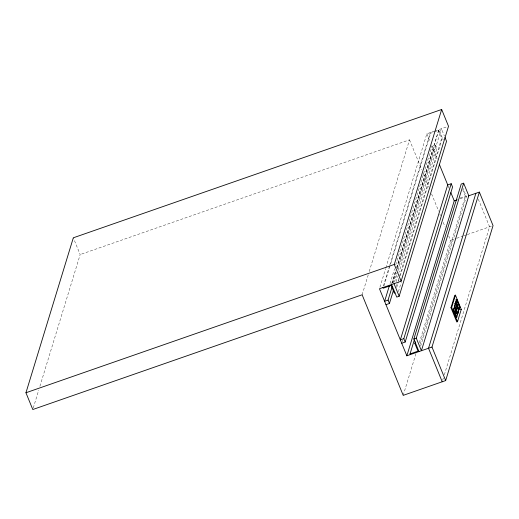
<?xml version="1.0" encoding="UTF-8"?>
<svg xmlns="http://www.w3.org/2000/svg" width="519" height="519" viewBox="0 0 519 519"><rect width="100%" height="100%" fill="white"/><g stroke="black" fill="none" stroke-linecap="round" stroke-linejoin="round"><path stroke-width="0.39" stroke-dasharray="2.6 1.95" d="M33.268 407.973L38.717 390.152M39.905 386.279L80.173 254.563L73.328 237.799M362.132 294.786L368.295 274.642M369.243 271.541L409.51 139.825L80.173 254.563M379.94 287.202L385.63 268.602M385.864 267.83L426.845 133.785L434.319 131.184M383.411 285.988L389.568 265.845M389.808 265.073L430.309 132.579L430.588 133.253L390.314 264.969M383.917 285.885L390.08 265.741M390.048 283.497L394.55 268.777M395.738 264.904L431.977 146.358L435.447 145.151L436.816 148.505L398.916 272.475M391.657 283.887L395.686 270.71M396.633 267.609L438.561 130.47L430.588 133.253M392.079 282.972L395.627 271.346M396.814 267.473L438.977 129.562L443.207 139.916M392.604 282.978L395.919 272.131M397.106 268.258L433.346 149.712L436.816 148.505M393.279 283.069L396.36 272.994M397.548 269.121L435.447 145.151M394.505 282.128L397.106 273.604M398.054 270.503L441.403 128.718L444.426 136.114M396.068 281.772L397.729 276.348M396.464 286.17L397.171 283.848M398.125 280.747L399.306 276.874M399.546 276.095L441.708 138.184L438.561 130.47M396.685 287.481L398.339 282.057M398.579 281.279L399.053 279.728M400.233 275.855L442.402 137.944L441.708 138.184M398.397 291.672L401.239 282.375M402.193 341.677L402.666 340.127M403.205 395.361L415.998 353.523M419.313 342.676L450.583 240.401L448.74 235.898M420.15 344.168L465.394 196.182L462.533 189.176M420.643 346.147L466.36 196.61L462.935 188.228M442.681 380.226L443.395 377.903M444.342 374.802L489.586 226.816L478.33 199.251M435.065 130.924L447.015 126.759M460.321 197.953L465.394 196.182M459.86 198.874L467.677 196.156M450.583 240.401L455.935 238.539M456.701 238.273L462.818 236.139M463.584 235.873L466.639 234.809M467.405 234.543L491.662 226.089M426.845 133.785L430.193 141.985M431.711 145.709L437.186 159.119M448.144 185.938L449.052 188.176M409.51 139.825L421.772 169.849M423.303 173.606L428.824 187.112M431.581 193.866L438.626 211.129M439.853 214.133L440.469 215.632M443.226 222.392L445.068 226.894"/><path stroke-width="0.78" d="M479.361 192.082L493.05 225.609L445.672 380.57L403.205 395.361L362.132 294.786L32.794 409.523L25.95 392.76L73.328 237.799L441.669 109.477L448.513 126.24L401.135 281.201L379.467 288.746L406.851 355.8L431.983 347.042L479.361 192.082L468.423 195.897M401.135 281.201L394.291 264.437L441.669 109.477M389.341 285.826L384.605 301.318L388.069 300.112L392.098 286.942M385.974 304.672L389.438 303.466L393.7 289.518M391.605 284.522L396.737 297.095L399.163 296.245L446.541 141.285L445.03 137.593M403.814 338.667L451.193 183.707L447.722 184.913L400.35 339.874L403.814 338.667L405.183 342.021L401.719 343.228M405.183 342.021L452.562 187.061L451.193 183.707M406.851 355.8L454.229 200.84L450.881 192.646M418.982 351.571L413.851 338.998L461.222 184.037L463.655 183.194L468.787 195.767L421.409 350.727L416.277 338.154L463.655 183.194M410.315 354.594L410.042 353.919L414.305 339.971M410.042 353.919L418.016 351.142L414.869 343.429L415.343 341.885M475.891 193.289L428.519 348.249L442.207 381.776M450.979 307.722L454.748 295.382L455.442 295.136L461.261 309.389L457.486 321.728L456.791 321.968L450.979 307.722L451.666 307.475L455.442 295.136M456.467 317.226L453.392 309.681L454.527 306.982L457.609 314.52L456.817 317.103L455.779 317.466M454.625 303.609L455.669 303.252L458.744 310.79L457.609 313.495L454.527 305.951L455.319 303.368L456.603 306.515M455.766 299.878L456.804 299.515L459.886 307.06L458.751 309.765L455.669 302.22L456.461 299.638L457.745 302.785M456.817 317.103L453.736 309.564L454.527 306.982M456.915 313.736L457.959 313.372L454.878 305.834L455.669 303.252M459.094 309.642L456.019 302.103L456.804 299.515M456.065 310.751L455.273 313.333L454.235 313.697M458.751 309.765L459.341 307.825M457.959 313.372L458.744 310.79M454.229 200.84L457.213 199.796M25.95 392.76L394.291 264.437M395.024 292.904L394.33 293.144L391.183 285.431L383.21 288.214L382.938 287.539M455.669 302.22L456.019 302.103M454.527 305.951L454.878 305.834M457.213 305.996L458.348 303.291L457.998 303.407L459.283 306.554M459.542 307.183L459.886 307.06M453.392 309.681L453.736 309.564M456.071 309.726L457.207 307.021L456.863 307.138L457.628 309.026M460.567 309.629L461.261 309.389M457.609 314.52L457.258 314.644L455.974 311.497M413.851 338.998L416.277 338.154M414.869 343.429L415.563 343.189M439.321 164.335L447.839 185.192M454.949 308.987L455.721 310.875M451.666 307.475L457.486 321.728M431.983 347.042L445.672 380.57M394.031 283.672L399.163 296.245M388.069 300.112L389.438 303.466"/></g></svg>
